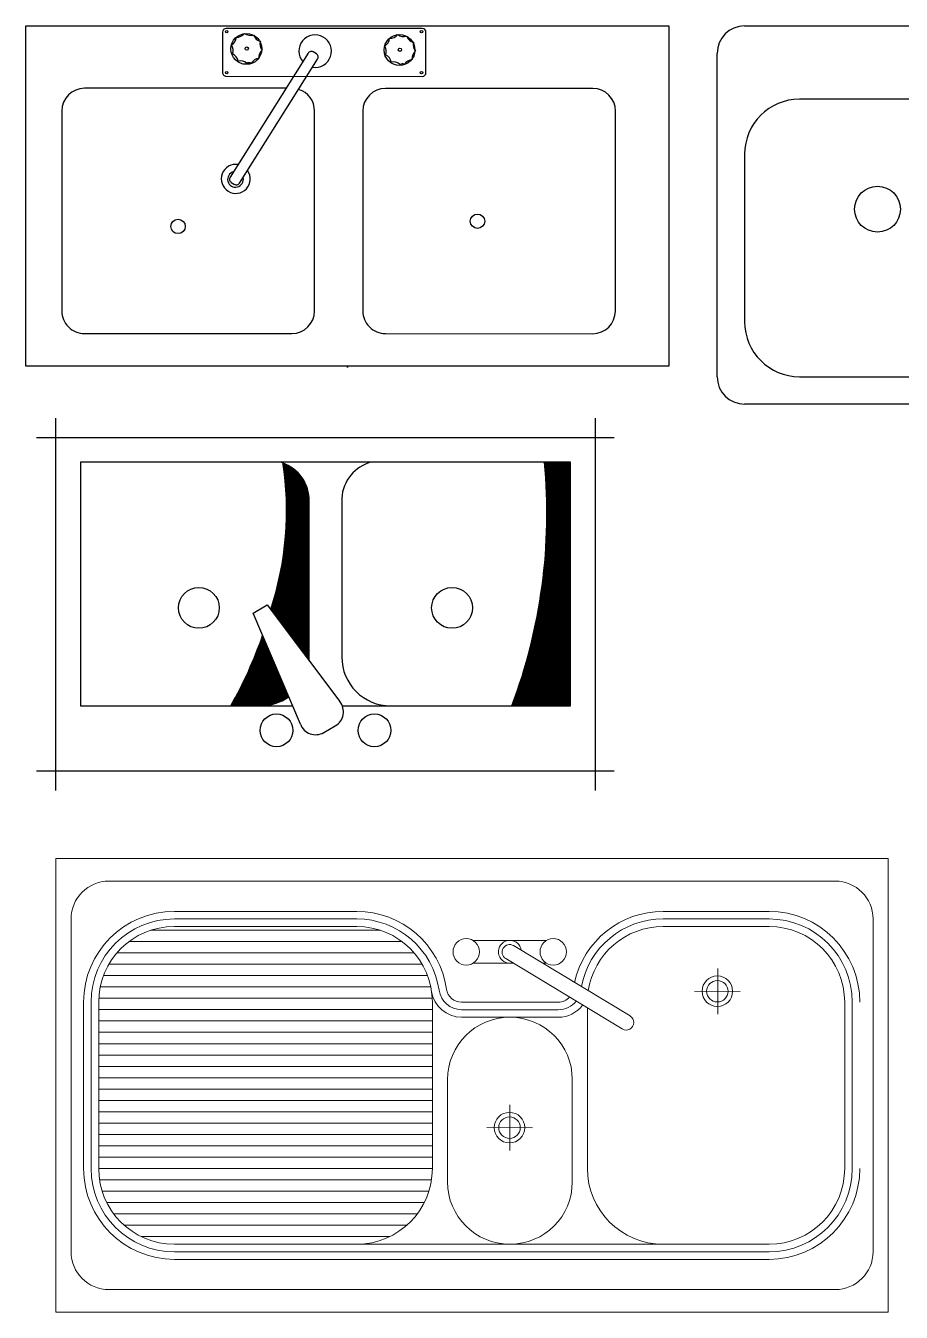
# Model space of a CAD drawing. Header units: metres. Extents: x 271.5 to 281.6, y 139.4 to 150.6.
# Drawn here: x 271.5 to 272.657, y 146.368 to 148.069 of the extents above; entities that cross this region are included whole.
import ezdxf

# ---------------------------------------------------------------- set-up
doc = ezdxf.new("R2010")
doc.units = ezdxf.units.M
doc.styles.add('DIM_FONT', font='simplex_.ttf', dxfattribs={"width": 0.8})

msp = doc.modelspace()

# ---------------------------------------------------------------- linework, layer by layer
at = {"linetype": 'ByBlock'}
for p, q in [((271.5001, 147.6189), (271.5002, 148.0689)), ((271.5002, 148.0689), (272.3502, 148.0687)), ((272.0241, 148.0654), (271.765, 148.0654)), ((272.3502, 148.0687), (272.3501, 147.6187)), ((272.4502, 148.0687), (273.1772, 148.0687)), ((271.76, 148.0604), (271.76, 148.0071)), ((272.0291, 148.007), (272.0291, 148.0603)), ((271.8733, 148.0327), (271.7702, 147.8687)), ((271.8843, 148.0316), (271.8802, 148.0342)), ((272.4138, 147.605), (272.4138, 148.0324)), ((271.7828, 147.8608), (271.8859, 148.0247)), ((271.765, 148.0021), (272.0241, 148.002)), ((271.844, 147.9862), (271.5778, 147.9862)), ((272.2496, 147.9861), (271.9756, 147.9861)), ((272.7167, 147.9718), (272.5229, 147.9718)), ((271.5478, 147.9562), (271.5478, 147.6919)), ((271.8817, 147.6919), (271.8818, 147.9562)), ((271.9456, 147.9562), (271.9456, 147.6919)), ((272.2795, 147.6918), (272.2796, 147.9561)), ((272.4502, 147.8991), (272.4502, 147.6777)), ((271.7717, 147.8618), (271.7759, 147.8592)), ((271.5777, 147.6619), (271.8517, 147.6619)), ((271.9755, 147.6619), (272.2495, 147.6618)), ((272.3501, 147.6187), (271.5001, 147.6189)), ((272.5229, 147.605), (272.7167, 147.605)), ((273.1772, 147.5686), (272.4502, 147.5686)), ((271.54, 147.058), (271.54, 147.55))]:
    msp.add_line(p, q, dxfattribs=at)
at = {"color": 0}
for p, q in [((272.2525, 147.55), (272.2525, 147.058)), ((271.5145, 147.5245), (272.278, 147.5245)), ((271.9826, 147.4921), (271.5724, 147.4921)), ((271.8402, 147.4904), (271.8408, 147.4904)), ((271.8403, 147.4895), (271.843, 147.4895)), ((271.8404, 147.4887), (271.8449, 147.4887)), ((271.8406, 147.4878), (271.8466, 147.4878)), ((271.8407, 147.487), (271.8481, 147.487)), ((271.8408, 147.4861), (271.8496, 147.4861)), ((271.8409, 147.4853), (271.851, 147.4853)), ((271.841, 147.4844), (271.8522, 147.4844)), ((271.8412, 147.4836), (271.8534, 147.4836)), ((272.2201, 147.4921), (271.9826, 147.4921)), ((272.1859, 147.4921), (272.2201, 147.4921)), ((272.186, 147.4912), (272.2201, 147.4912)), ((272.1861, 147.4904), (272.2201, 147.4904)), ((272.1861, 147.4895), (272.2201, 147.4895)), ((272.1862, 147.4887), (272.2201, 147.4887)), ((272.1863, 147.4878), (272.2201, 147.4878)), ((272.1864, 147.487), (272.2201, 147.487)), ((272.1864, 147.4861), (272.2201, 147.4861)), ((272.1865, 147.4853), (272.2201, 147.4853)), ((272.1866, 147.4844), (272.2201, 147.4844)), ((272.1866, 147.4836), (272.2201, 147.4836)), ((272.2201, 147.1699), (272.2201, 147.4921)), ((271.8413, 147.4827), (271.8546, 147.4827)), ((271.8414, 147.4819), (271.8556, 147.4819)), ((271.8415, 147.481), (271.8566, 147.481)), ((271.8416, 147.4802), (271.8576, 147.4802)), ((271.8417, 147.4793), (271.8585, 147.4793)), ((271.8418, 147.4785), (271.8594, 147.4785)), ((271.8419, 147.4776), (271.8602, 147.4776)), ((271.842, 147.4768), (271.861, 147.4768)), ((271.8421, 147.4759), (271.8618, 147.4759)), ((271.8422, 147.4751), (271.8625, 147.4751)), ((271.8423, 147.4742), (271.8632, 147.4742)), ((271.8424, 147.4734), (271.8639, 147.4734)), ((271.8425, 147.4725), (271.8645, 147.4725)), ((271.8426, 147.4717), (271.8651, 147.4717)), ((271.8427, 147.4708), (271.8657, 147.4708)), ((271.8428, 147.47), (271.8663, 147.47)), ((271.8428, 147.4691), (271.8668, 147.4691)), ((271.8429, 147.4683), (271.8674, 147.4683)), ((271.843, 147.4674), (271.8679, 147.4674)), ((271.8431, 147.4666), (271.8683, 147.4666)), ((272.1867, 147.4827), (272.2201, 147.4827)), ((272.1868, 147.4819), (272.2201, 147.4819)), ((272.1868, 147.481), (272.2201, 147.481)), ((272.1869, 147.4802), (272.2201, 147.4802)), ((272.187, 147.4793), (272.2201, 147.4793)), ((272.187, 147.4785), (272.2201, 147.4785)), ((272.1871, 147.4776), (272.2201, 147.4776)), ((272.1871, 147.4768), (272.2201, 147.4768)), ((272.1872, 147.4759), (272.2201, 147.4759)), ((272.1873, 147.4751), (272.2201, 147.4751)), ((272.1873, 147.4742), (272.2201, 147.4742)), ((272.1874, 147.4734), (272.2201, 147.4734)), ((272.1874, 147.4725), (272.2201, 147.4725)), ((272.1875, 147.4717), (272.2201, 147.4717)), ((272.1875, 147.4708), (272.2201, 147.4708)), ((272.1876, 147.47), (272.2201, 147.47)), ((272.1877, 147.4691), (272.2201, 147.4691)), ((272.1877, 147.4683), (272.2201, 147.4683)), ((272.1878, 147.4674), (272.2201, 147.4674)), ((272.1878, 147.4666), (272.2201, 147.4666)), ((271.8432, 147.4657), (271.8688, 147.4657)), ((271.8432, 147.4649), (271.8692, 147.4649)), ((271.8433, 147.464), (271.8696, 147.464)), ((271.8434, 147.4632), (271.87, 147.4632)), ((271.8435, 147.4623), (271.8704, 147.4623)), ((271.8435, 147.4615), (271.8708, 147.4615)), ((271.8436, 147.4606), (271.8711, 147.4606)), ((271.8437, 147.4598), (271.8714, 147.4598)), ((271.8437, 147.4589), (271.8718, 147.4589)), ((271.8438, 147.4581), (271.872, 147.4581)), ((272.1878, 147.4657), (272.2201, 147.4657)), ((271.8747, 147.2295), (271.8747, 147.4443)), ((271.8334, 147.3306), (271.8747, 147.3306)), ((271.8336, 147.3314), (271.8747, 147.3314)), ((271.8289, 147.3136), (271.8747, 147.3136)), ((271.8292, 147.3144), (271.8747, 147.3144)), ((271.8294, 147.3153), (271.8747, 147.3153)), ((271.8296, 147.3161), (271.8747, 147.3161)), ((271.8299, 147.317), (271.8747, 147.317)), ((271.8301, 147.3178), (271.8747, 147.3178)), ((271.8303, 147.3187), (271.8747, 147.3187)), ((271.8306, 147.3195), (271.8747, 147.3195)), ((271.8308, 147.3204), (271.8747, 147.3204)), ((271.831, 147.3212), (271.8747, 147.3212)), ((271.8312, 147.3221), (271.8747, 147.3221)), ((271.8315, 147.3229), (271.8747, 147.3229)), ((271.8317, 147.3238), (271.8747, 147.3238)), ((271.8319, 147.3246), (271.8747, 147.3246)), ((271.8321, 147.3255), (271.8747, 147.3255)), ((271.8323, 147.3263), (271.8747, 147.3263)), ((271.8325, 147.3272), (271.8747, 147.3272)), ((271.8327, 147.328), (271.8747, 147.328)), ((271.833, 147.3289), (271.8747, 147.3289)), ((271.8332, 147.3297), (271.8747, 147.3297)), ((271.8006, 147.2925), (271.8193, 147.3033)), ((271.8193, 147.3033), (271.9151, 147.1757)), ((271.824, 147.2974), (271.8747, 147.2974)), ((271.8242, 147.2983), (271.8747, 147.2983)), ((271.8243, 147.2966), (271.8747, 147.2966)), ((271.8245, 147.2991), (271.8747, 147.2991)), ((271.8248, 147.3), (271.8747, 147.3)), ((271.8251, 147.3008), (271.8747, 147.3008)), ((271.8253, 147.3017), (271.8747, 147.3017)), ((271.8256, 147.3025), (271.8747, 147.3025)), ((271.8259, 147.3034), (271.8747, 147.3034)), ((271.8261, 147.3042), (271.8747, 147.3042)), ((271.8264, 147.3051), (271.8747, 147.3051)), ((271.8267, 147.3059), (271.8747, 147.3059)), ((271.8269, 147.3068), (271.8747, 147.3068)), ((271.8272, 147.3076), (271.8747, 147.3076)), ((271.8274, 147.3085), (271.8747, 147.3085)), ((271.8277, 147.3093), (271.8747, 147.3093)), ((271.8279, 147.3102), (271.8747, 147.3102)), ((271.8282, 147.311), (271.8747, 147.311)), ((271.8284, 147.3119), (271.8747, 147.3119)), ((271.8287, 147.3127), (271.8747, 147.3127)), ((271.8631, 147.1457), (271.8006, 147.2925)), ((271.8249, 147.2957), (271.8747, 147.2957)), ((271.8255, 147.2949), (271.8747, 147.2949)), ((271.8262, 147.294), (271.8747, 147.294)), ((271.8268, 147.2932), (271.8747, 147.2932)), ((271.8275, 147.2923), (271.8747, 147.2923)), ((271.8281, 147.2915), (271.8747, 147.2915)), ((271.8287, 147.2906), (271.8747, 147.2906)), ((271.8294, 147.2898), (271.8747, 147.2898)), ((271.83, 147.2889), (271.8747, 147.2889)), ((271.8307, 147.2881), (271.8747, 147.2881)), ((271.8313, 147.2872), (271.8747, 147.2872)), ((271.8319, 147.2864), (271.8747, 147.2864)), ((271.8326, 147.2855), (271.8747, 147.2855)), ((271.8332, 147.2847), (271.8747, 147.2847)), ((271.8338, 147.2838), (271.8747, 147.2838)), ((271.8345, 147.283), (271.8747, 147.283)), ((271.8351, 147.2821), (271.8747, 147.2821)), ((271.8358, 147.2813), (271.8747, 147.2813)), ((271.8364, 147.2804), (271.8747, 147.2804)), ((271.837, 147.2796), (271.8747, 147.2796)), ((271.8131, 147.2626), (271.8133, 147.2626)), ((271.8377, 147.2787), (271.8747, 147.2787)), ((271.8383, 147.2779), (271.8747, 147.2779)), ((271.839, 147.277), (271.8747, 147.277)), ((271.8396, 147.2762), (271.8747, 147.2762)), ((271.8402, 147.2753), (271.8747, 147.2753)), ((271.8409, 147.2745), (271.8747, 147.2745)), ((271.8415, 147.2736), (271.8747, 147.2736)), ((271.8421, 147.2728), (271.8747, 147.2728)), ((271.8428, 147.2719), (271.8747, 147.2719)), ((271.8434, 147.2711), (271.8747, 147.2711)), ((271.8441, 147.2702), (271.8747, 147.2702)), ((271.8447, 147.2694), (271.8747, 147.2694)), ((271.8453, 147.2685), (271.8747, 147.2685)), ((271.846, 147.2677), (271.8747, 147.2677)), ((271.8466, 147.2668), (271.8747, 147.2668)), ((271.8473, 147.266), (271.8747, 147.266)), ((271.8479, 147.2651), (271.8747, 147.2651)), ((271.8485, 147.2643), (271.8747, 147.2643)), ((271.8492, 147.2634), (271.8747, 147.2634)), ((271.8498, 147.2626), (271.8747, 147.2626)), ((271.8069, 147.2456), (271.8205, 147.2456)), ((271.8072, 147.2464), (271.8202, 147.2464)), ((271.8075, 147.2473), (271.8198, 147.2473)), ((271.8078, 147.2481), (271.8195, 147.2481)), ((271.8081, 147.249), (271.8191, 147.249)), ((271.8085, 147.2498), (271.8187, 147.2498)), ((271.8088, 147.2507), (271.8184, 147.2507)), ((271.8091, 147.2515), (271.818, 147.2515)), ((271.8094, 147.2524), (271.8176, 147.2524)), ((271.8097, 147.2532), (271.8173, 147.2532)), ((271.81, 147.2541), (271.8169, 147.2541)), ((271.8103, 147.2549), (271.8166, 147.2549)), ((271.8107, 147.2558), (271.8162, 147.2558)), ((271.811, 147.2566), (271.8158, 147.2566)), ((271.8113, 147.2575), (271.8155, 147.2575)), ((271.8116, 147.2583), (271.8151, 147.2583)), ((271.8119, 147.2592), (271.8147, 147.2592)), ((271.8122, 147.26), (271.8144, 147.26)), ((271.8125, 147.2609), (271.814, 147.2609)), ((271.8128, 147.2617), (271.8137, 147.2617)), ((271.8504, 147.2617), (271.8747, 147.2617)), ((271.8511, 147.2609), (271.8747, 147.2609)), ((271.8517, 147.26), (271.8747, 147.26)), ((271.8524, 147.2592), (271.8747, 147.2592)), ((271.853, 147.2583), (271.8747, 147.2583)), ((271.8536, 147.2575), (271.8747, 147.2575)), ((271.8543, 147.2566), (271.8747, 147.2566)), ((271.8549, 147.2558), (271.8747, 147.2558)), ((271.8556, 147.2549), (271.8747, 147.2549)), ((271.8562, 147.2541), (271.8747, 147.2541)), ((271.8568, 147.2532), (271.8747, 147.2532)), ((271.8575, 147.2524), (271.8747, 147.2524)), ((271.8581, 147.2515), (271.8747, 147.2515)), ((271.8587, 147.2507), (271.8747, 147.2507)), ((271.8594, 147.2498), (271.8747, 147.2498)), ((271.86, 147.249), (271.8747, 147.249)), ((271.8607, 147.2481), (271.8747, 147.2481)), ((271.8613, 147.2473), (271.8747, 147.2473)), ((271.8619, 147.2464), (271.8747, 147.2464)), ((271.8626, 147.2456), (271.8747, 147.2456)), ((271.8, 147.2286), (271.8278, 147.2286)), ((271.8004, 147.2294), (271.8274, 147.2294)), ((271.8007, 147.2303), (271.8271, 147.2303)), ((271.8011, 147.2311), (271.8267, 147.2311)), ((271.8014, 147.232), (271.8263, 147.232)), ((271.8018, 147.2328), (271.826, 147.2328)), ((271.8021, 147.2337), (271.8256, 147.2337)), ((271.8025, 147.2345), (271.8253, 147.2345)), ((271.8028, 147.2354), (271.8249, 147.2354)), ((271.8032, 147.2362), (271.8245, 147.2362)), ((271.8035, 147.2371), (271.8242, 147.2371)), ((271.8039, 147.2379), (271.8238, 147.2379)), ((271.8042, 147.2388), (271.8234, 147.2388)), ((271.8045, 147.2396), (271.8231, 147.2396)), ((271.8049, 147.2405), (271.8227, 147.2405)), ((271.8052, 147.2413), (271.8224, 147.2413)), ((271.8055, 147.2422), (271.822, 147.2422)), ((271.8059, 147.243), (271.8216, 147.243)), ((271.8062, 147.2439), (271.8213, 147.2439)), ((271.8065, 147.2447), (271.8209, 147.2447)), ((271.8632, 147.2447), (271.8747, 147.2447)), ((271.8639, 147.2439), (271.8747, 147.2439)), ((271.8645, 147.243), (271.8747, 147.243)), ((271.8651, 147.2422), (271.8747, 147.2422)), ((271.8658, 147.2413), (271.8747, 147.2413)), ((271.8664, 147.2405), (271.8747, 147.2405)), ((271.867, 147.2396), (271.8747, 147.2396)), ((271.8677, 147.2388), (271.8747, 147.2388)), ((271.8683, 147.2379), (271.8747, 147.2379)), ((271.869, 147.2371), (271.8747, 147.2371)), ((271.8696, 147.2362), (271.8747, 147.2362)), ((271.8702, 147.2354), (271.8747, 147.2354)), ((271.8709, 147.2345), (271.8747, 147.2345)), ((271.8715, 147.2337), (271.8747, 147.2337)), ((271.8722, 147.2328), (271.8747, 147.2328)), ((271.8728, 147.232), (271.8747, 147.232)), ((271.8734, 147.2311), (271.8747, 147.2311)), ((271.8741, 147.2303), (271.8747, 147.2303)), ((271.7925, 147.2116), (271.835, 147.2116)), ((271.7929, 147.2124), (271.8347, 147.2124)), ((271.7933, 147.2133), (271.8343, 147.2133)), ((271.7937, 147.2141), (271.8339, 147.2141)), ((271.7941, 147.215), (271.8336, 147.215)), ((271.7945, 147.2158), (271.8332, 147.2158)), ((271.7949, 147.2167), (271.8329, 147.2167)), ((271.7952, 147.2175), (271.8325, 147.2175)), ((271.7956, 147.2184), (271.8321, 147.2184)), ((271.796, 147.2192), (271.8318, 147.2192)), ((271.7964, 147.2201), (271.8314, 147.2201)), ((271.7967, 147.2209), (271.831, 147.2209)), ((271.7971, 147.2218), (271.8307, 147.2218)), ((271.7975, 147.2226), (271.8303, 147.2226)), ((271.7978, 147.2235), (271.83, 147.2235)), ((271.7982, 147.2243), (271.8296, 147.2243)), ((271.7986, 147.2252), (271.8292, 147.2252)), ((271.7989, 147.226), (271.8289, 147.226)), ((271.7993, 147.2269), (271.8285, 147.2269)), ((271.7997, 147.2277), (271.8281, 147.2277)), ((271.7844, 147.1946), (271.8423, 147.1946)), ((271.7848, 147.1954), (271.8419, 147.1954)), ((271.7852, 147.1963), (271.8416, 147.1963)), ((271.7857, 147.1971), (271.8412, 147.1971)), ((271.7861, 147.198), (271.8408, 147.198)), ((271.7865, 147.1988), (271.8405, 147.1988)), ((271.7869, 147.1997), (271.8401, 147.1997)), ((271.7873, 147.2005), (271.8397, 147.2005)), ((271.7877, 147.2014), (271.8394, 147.2014)), ((271.7881, 147.2022), (271.839, 147.2022)), ((271.7886, 147.2031), (271.8387, 147.2031)), ((271.789, 147.2039), (271.8383, 147.2039)), ((271.7894, 147.2048), (271.8379, 147.2048)), ((271.7898, 147.2056), (271.8376, 147.2056)), ((271.7902, 147.2065), (271.8372, 147.2065)), ((271.7906, 147.2073), (271.8368, 147.2073)), ((271.791, 147.2082), (271.8365, 147.2082)), ((271.7914, 147.209), (271.8361, 147.209)), ((271.7918, 147.2099), (271.8358, 147.2099)), ((271.7922, 147.2107), (271.8354, 147.2107)), ((271.7755, 147.1776), (271.8405, 147.1776)), ((271.776, 147.1784), (271.8421, 147.1784)), ((271.7765, 147.1793), (271.8435, 147.1793)), ((271.7769, 147.1801), (271.8449, 147.1801)), ((271.7774, 147.181), (271.8462, 147.181)), ((271.7778, 147.1818), (271.8474, 147.1818)), ((271.7783, 147.1827), (271.8474, 147.1827)), ((271.7787, 147.1835), (271.847, 147.1835)), ((271.7792, 147.1844), (271.8466, 147.1844)), ((271.7796, 147.1852), (271.8463, 147.1852)), ((271.7801, 147.1861), (271.8459, 147.1861)), ((271.7805, 147.1869), (271.8455, 147.1869)), ((271.7809, 147.1878), (271.8452, 147.1878)), ((271.7814, 147.1886), (271.8448, 147.1886)), ((271.7818, 147.1895), (271.8445, 147.1895)), ((271.7823, 147.1903), (271.8441, 147.1903)), ((271.7827, 147.1912), (271.8437, 147.1912)), ((271.7831, 147.192), (271.8434, 147.192)), ((271.7835, 147.1929), (271.843, 147.1929)), ((271.784, 147.1937), (271.8426, 147.1937)), ((271.5724, 147.1699), (271.8099, 147.1699)), ((271.7713, 147.1699), (271.8528, 147.1699)), ((271.7718, 147.1708), (271.8207, 147.1708)), ((271.7723, 147.1716), (271.8249, 147.1716)), ((271.7727, 147.1725), (271.8281, 147.1725)), ((271.7732, 147.1733), (271.8308, 147.1733)), ((271.7737, 147.1742), (271.8331, 147.1742)), ((271.7742, 147.175), (271.8352, 147.175)), ((271.7746, 147.1759), (271.8371, 147.1759)), ((271.7751, 147.1767), (271.8389, 147.1767)), ((271.8941, 147.1346), (271.9092, 147.1433))]:
    msp.add_line(p, q, dxfattribs=at)
for p, q in [((271.5724, 147.4921), (271.5724, 147.1699)), ((271.8438, 147.4572), (271.8723, 147.4572)), ((271.8439, 147.4564), (271.8726, 147.4564)), ((271.844, 147.4555), (271.8728, 147.4555)), ((271.844, 147.4547), (271.8731, 147.4547)), ((271.8441, 147.4538), (271.8733, 147.4538)), ((271.8441, 147.453), (271.8735, 147.453)), ((271.8442, 147.4521), (271.8737, 147.4521)), ((271.8442, 147.4513), (271.8738, 147.4513)), ((271.8443, 147.4504), (271.874, 147.4504)), ((271.8443, 147.4496), (271.8741, 147.4496)), ((272.1879, 147.4649), (272.2201, 147.4649)), ((272.1879, 147.464), (272.2201, 147.464)), ((272.188, 147.4632), (272.2201, 147.4632)), ((272.188, 147.4623), (272.2201, 147.4623)), ((272.1881, 147.4615), (272.2201, 147.4615)), ((272.1881, 147.4606), (272.2201, 147.4606)), ((272.1882, 147.4598), (272.2201, 147.4598)), ((272.1882, 147.4589), (272.2201, 147.4589)), ((272.1882, 147.4581), (272.2201, 147.4581)), ((272.1883, 147.4572), (272.2201, 147.4572)), ((272.1883, 147.4564), (272.2201, 147.4564)), ((272.1883, 147.4555), (272.2201, 147.4555)), ((272.1884, 147.4547), (272.2201, 147.4547)), ((272.1884, 147.4538), (272.2201, 147.4538)), ((272.1884, 147.453), (272.2201, 147.453)), ((272.1885, 147.4521), (272.2201, 147.4521)), ((272.1885, 147.4513), (272.2201, 147.4513)), ((272.1885, 147.4504), (272.2201, 147.4504)), ((272.1886, 147.4496), (272.2201, 147.4496)), ((271.8444, 147.4487), (271.8742, 147.4487)), ((271.8444, 147.4479), (271.8744, 147.4479)), ((271.8444, 147.447), (271.8745, 147.447)), ((271.8445, 147.4462), (271.8745, 147.4462)), ((271.8445, 147.4453), (271.8746, 147.4453)), ((271.8445, 147.4445), (271.8747, 147.4445)), ((271.8446, 147.4436), (271.8747, 147.4436)), ((271.8446, 147.4428), (271.8747, 147.4428)), ((271.8446, 147.4419), (271.8747, 147.4419)), ((271.8447, 147.4411), (271.8747, 147.4411)), ((271.8447, 147.4402), (271.8747, 147.4402)), ((271.8447, 147.4394), (271.8747, 147.4394)), ((271.8447, 147.4385), (271.8747, 147.4385)), ((271.8448, 147.4377), (271.8747, 147.4377)), ((271.8448, 147.4368), (271.8747, 147.4368)), ((271.8448, 147.436), (271.8747, 147.436)), ((271.8448, 147.4351), (271.8747, 147.4351)), ((271.8448, 147.4343), (271.8747, 147.4343)), ((271.8448, 147.4334), (271.8747, 147.4334)), ((271.8448, 147.4326), (271.8747, 147.4326)), ((271.9179, 147.4443), (271.9179, 147.2346)), ((272.1886, 147.4487), (272.2201, 147.4487)), ((272.1886, 147.4479), (272.2201, 147.4479)), ((272.1886, 147.447), (272.2201, 147.447)), ((272.1887, 147.4462), (272.2201, 147.4462)), ((272.1887, 147.4453), (272.2201, 147.4453)), ((272.1887, 147.4445), (272.2201, 147.4445)), ((272.1887, 147.4436), (272.2201, 147.4436)), ((272.1888, 147.4428), (272.2201, 147.4428)), ((272.1888, 147.4419), (272.2201, 147.4419)), ((272.1888, 147.4411), (272.2201, 147.4411)), ((272.1888, 147.4402), (272.2201, 147.4402)), ((272.1888, 147.4394), (272.2201, 147.4394)), ((272.1889, 147.4385), (272.2201, 147.4385)), ((272.1889, 147.4377), (272.2201, 147.4377)), ((272.1889, 147.4368), (272.2201, 147.4368)), ((272.1889, 147.436), (272.2201, 147.436)), ((272.1889, 147.4351), (272.2201, 147.4351)), ((272.1889, 147.4343), (272.2201, 147.4343)), ((272.1889, 147.4334), (272.2201, 147.4334)), ((272.1889, 147.4326), (272.2201, 147.4326)), ((271.8447, 147.4173), (271.8747, 147.4173)), ((271.8447, 147.4164), (271.8747, 147.4164)), ((271.8447, 147.4156), (271.8747, 147.4156)), ((271.8448, 147.4232), (271.8747, 147.4232)), ((271.8448, 147.4224), (271.8747, 147.4224)), ((271.8448, 147.4215), (271.8747, 147.4215)), ((271.8448, 147.4207), (271.8747, 147.4207)), ((271.8448, 147.4198), (271.8747, 147.4198)), ((271.8448, 147.419), (271.8747, 147.419)), ((271.8448, 147.4181), (271.8747, 147.4181)), ((271.8449, 147.4317), (271.8747, 147.4317)), ((271.8449, 147.4309), (271.8747, 147.4309)), ((271.8449, 147.43), (271.8747, 147.43)), ((271.8449, 147.4292), (271.8747, 147.4292)), ((271.8449, 147.4283), (271.8747, 147.4283)), ((271.8449, 147.4275), (271.8747, 147.4275)), ((271.8449, 147.4266), (271.8747, 147.4266)), ((271.8449, 147.4258), (271.8747, 147.4258)), ((271.8449, 147.4249), (271.8747, 147.4249)), ((271.8449, 147.4241), (271.8747, 147.4241)), ((272.1889, 147.4317), (272.2201, 147.4317)), ((272.1889, 147.419), (272.2201, 147.419)), ((272.1889, 147.4181), (272.2201, 147.4181)), ((272.1889, 147.4173), (272.2201, 147.4173)), ((272.1889, 147.4164), (272.2201, 147.4164)), ((272.1889, 147.4156), (272.2201, 147.4156)), ((272.189, 147.4309), (272.2201, 147.4309)), ((272.189, 147.43), (272.2201, 147.43)), ((272.189, 147.4292), (272.2201, 147.4292)), ((272.189, 147.4283), (272.2201, 147.4283)), ((272.189, 147.4275), (272.2201, 147.4275)), ((272.189, 147.4266), (272.2201, 147.4266)), ((272.189, 147.4258), (272.2201, 147.4258)), ((272.189, 147.4249), (272.2201, 147.4249)), ((272.189, 147.4241), (272.2201, 147.4241)), ((272.189, 147.4232), (272.2201, 147.4232)), ((272.189, 147.4224), (272.2201, 147.4224)), ((272.189, 147.4215), (272.2201, 147.4215)), ((272.189, 147.4207), (272.2201, 147.4207)), ((272.189, 147.4198), (272.2201, 147.4198)), ((271.8438, 147.3986), (271.8747, 147.3986)), ((271.8439, 147.3994), (271.8747, 147.3994)), ((271.844, 147.4011), (271.8747, 147.4011)), ((271.844, 147.4003), (271.8747, 147.4003)), ((271.8441, 147.4028), (271.8747, 147.4028)), ((271.8441, 147.402), (271.8747, 147.402)), ((271.8442, 147.4045), (271.8747, 147.4045)), ((271.8442, 147.4037), (271.8747, 147.4037)), ((271.8443, 147.4071), (271.8747, 147.4071)), ((271.8443, 147.4062), (271.8747, 147.4062)), ((271.8443, 147.4054), (271.8747, 147.4054)), ((271.8444, 147.4088), (271.8747, 147.4088)), ((271.8444, 147.4079), (271.8747, 147.4079)), ((271.8445, 147.4113), (271.8747, 147.4113)), ((271.8445, 147.4105), (271.8747, 147.4105)), ((271.8445, 147.4096), (271.8747, 147.4096)), ((271.8446, 147.4139), (271.8747, 147.4139)), ((271.8446, 147.413), (271.8747, 147.413)), ((271.8446, 147.4122), (271.8747, 147.4122)), ((271.8447, 147.4147), (271.8747, 147.4147)), ((272.1885, 147.4003), (272.2201, 147.4003)), ((272.1885, 147.3994), (272.2201, 147.3994)), ((272.1885, 147.3986), (272.2201, 147.3986)), ((272.1886, 147.4028), (272.2201, 147.4028)), ((272.1886, 147.402), (272.2201, 147.402)), ((272.1886, 147.4011), (272.2201, 147.4011)), ((272.1887, 147.4071), (272.2201, 147.4071)), ((272.1887, 147.4062), (272.2201, 147.4062)), ((272.1887, 147.4054), (272.2201, 147.4054)), ((272.1887, 147.4045), (272.2201, 147.4045)), ((272.1887, 147.4037), (272.2201, 147.4037)), ((272.1888, 147.4113), (272.2201, 147.4113)), ((272.1888, 147.4105), (272.2201, 147.4105)), ((272.1888, 147.4096), (272.2201, 147.4096)), ((272.1888, 147.4088), (272.2201, 147.4088)), ((272.1888, 147.4079), (272.2201, 147.4079)), ((272.1889, 147.4147), (272.2201, 147.4147)), ((272.1889, 147.4139), (272.2201, 147.4139)), ((272.1889, 147.413), (272.2201, 147.413)), ((272.1889, 147.4122), (272.2201, 147.4122)), ((271.8423, 147.3816), (271.8747, 147.3816)), ((271.8424, 147.3824), (271.8747, 147.3824)), ((271.8425, 147.3833), (271.8747, 147.3833)), ((271.8426, 147.3841), (271.8747, 147.3841)), ((271.8427, 147.3858), (271.8747, 147.3858)), ((271.8427, 147.385), (271.8747, 147.385)), ((271.8428, 147.3867), (271.8747, 147.3867)), ((271.8429, 147.3875), (271.8747, 147.3875)), ((271.843, 147.3884), (271.8747, 147.3884)), ((271.8431, 147.3901), (271.8747, 147.3901)), ((271.8431, 147.3892), (271.8747, 147.3892)), ((271.8432, 147.3909), (271.8747, 147.3909)), ((271.8433, 147.3918), (271.8747, 147.3918)), ((271.8434, 147.3935), (271.8747, 147.3935)), ((271.8434, 147.3926), (271.8747, 147.3926)), ((271.8435, 147.3943), (271.8747, 147.3943)), ((271.8436, 147.396), (271.8747, 147.396)), ((271.8436, 147.3952), (271.8747, 147.3952)), ((271.8437, 147.3969), (271.8747, 147.3969)), ((271.8438, 147.3977), (271.8747, 147.3977)), ((272.1877, 147.3824), (272.2201, 147.3824)), ((272.1877, 147.3816), (272.2201, 147.3816)), ((272.1878, 147.3841), (272.2201, 147.3841)), ((272.1878, 147.3833), (272.2201, 147.3833)), ((272.1879, 147.3867), (272.2201, 147.3867)), ((272.1879, 147.3858), (272.2201, 147.3858)), ((272.1879, 147.385), (272.2201, 147.385)), ((272.188, 147.3884), (272.2201, 147.3884)), ((272.188, 147.3875), (272.2201, 147.3875)), ((272.1881, 147.3901), (272.2201, 147.3901)), ((272.1881, 147.3892), (272.2201, 147.3892)), ((272.1882, 147.3926), (272.2201, 147.3926)), ((272.1882, 147.3918), (272.2201, 147.3918)), ((272.1882, 147.3909), (272.2201, 147.3909)), ((272.1883, 147.3952), (272.2201, 147.3952)), ((272.1883, 147.3943), (272.2201, 147.3943)), ((272.1883, 147.3935), (272.2201, 147.3935)), ((272.1884, 147.3969), (272.2201, 147.3969)), ((272.1884, 147.396), (272.2201, 147.396)), ((272.1885, 147.3977), (272.2201, 147.3977)), ((271.84, 147.3646), (271.8747, 147.3646)), ((271.8402, 147.3654), (271.8747, 147.3654)), ((271.8403, 147.3663), (271.8747, 147.3663)), ((271.8404, 147.3671), (271.8747, 147.3671)), ((271.8405, 147.368), (271.8747, 147.368)), ((271.8407, 147.3688), (271.8747, 147.3688)), ((271.8408, 147.3697), (271.8747, 147.3697)), ((271.8409, 147.3705), (271.8747, 147.3705)), ((271.841, 147.3714), (271.8747, 147.3714)), ((271.8411, 147.3722), (271.8747, 147.3722)), ((271.8412, 147.3731), (271.8747, 147.3731)), ((271.8414, 147.3739), (271.8747, 147.3739)), ((271.8415, 147.3748), (271.8747, 147.3748)), ((271.8416, 147.3756), (271.8747, 147.3756)), ((271.8417, 147.3765), (271.8747, 147.3765)), ((271.8418, 147.3773), (271.8747, 147.3773)), ((271.8419, 147.3782), (271.8747, 147.3782)), ((271.842, 147.379), (271.8747, 147.379)), ((271.8421, 147.3799), (271.8747, 147.3799)), ((271.8422, 147.3807), (271.8747, 147.3807)), ((272.1864, 147.3646), (272.2201, 147.3646)), ((272.1865, 147.3654), (272.2201, 147.3654)), ((272.1866, 147.3671), (272.2201, 147.3671)), ((272.1866, 147.3663), (272.2201, 147.3663)), ((272.1867, 147.368), (272.2201, 147.368)), ((272.1868, 147.3697), (272.2201, 147.3697)), ((272.1868, 147.3688), (272.2201, 147.3688)), ((272.1869, 147.3705), (272.2201, 147.3705)), ((272.187, 147.3722), (272.2201, 147.3722)), ((272.187, 147.3714), (272.2201, 147.3714)), ((272.1871, 147.3731), (272.2201, 147.3731)), ((272.1872, 147.3748), (272.2201, 147.3748)), ((272.1872, 147.3739), (272.2201, 147.3739)), ((272.1873, 147.3765), (272.2201, 147.3765)), ((272.1873, 147.3756), (272.2201, 147.3756)), ((272.1874, 147.3782), (272.2201, 147.3782)), ((272.1874, 147.3773), (272.2201, 147.3773)), ((272.1875, 147.379), (272.2201, 147.379)), ((272.1876, 147.3807), (272.2201, 147.3807)), ((272.1876, 147.3799), (272.2201, 147.3799)), ((271.8371, 147.3476), (271.8747, 147.3476)), ((271.8372, 147.3484), (271.8747, 147.3484)), ((271.8374, 147.3493), (271.8747, 147.3493)), ((271.8376, 147.3501), (271.8747, 147.3501)), ((271.8377, 147.351), (271.8747, 147.351)), ((271.8379, 147.3518), (271.8747, 147.3518)), ((271.838, 147.3527), (271.8747, 147.3527)), ((271.8382, 147.3535), (271.8747, 147.3535)), ((271.8383, 147.3544), (271.8747, 147.3544)), ((271.8385, 147.3552), (271.8747, 147.3552)), ((271.8386, 147.3561), (271.8747, 147.3561)), ((271.8388, 147.3569), (271.8747, 147.3569)), ((271.8389, 147.3578), (271.8747, 147.3578)), ((271.8391, 147.3586), (271.8747, 147.3586)), ((271.8392, 147.3595), (271.8747, 147.3595)), ((271.8394, 147.3603), (271.8747, 147.3603)), ((271.8395, 147.3612), (271.8747, 147.3612)), ((271.8396, 147.362), (271.8747, 147.362)), ((271.8398, 147.3629), (271.8747, 147.3629)), ((271.8399, 147.3637), (271.8747, 147.3637)), ((272.1848, 147.3476), (272.2201, 147.3476)), ((272.1849, 147.3484), (272.2201, 147.3484)), ((272.185, 147.3493), (272.2201, 147.3493)), ((272.1851, 147.3501), (272.2201, 147.3501)), ((272.1852, 147.351), (272.2201, 147.351)), ((272.1853, 147.3527), (272.2201, 147.3527)), ((272.1853, 147.3518), (272.2201, 147.3518)), ((272.1854, 147.3535), (272.2201, 147.3535)), ((272.1855, 147.3544), (272.2201, 147.3544)), ((272.1856, 147.3552), (272.2201, 147.3552)), ((272.1857, 147.3561), (272.2201, 147.3561)), ((272.1858, 147.3578), (272.2201, 147.3578)), ((272.1858, 147.3569), (272.2201, 147.3569)), ((272.1859, 147.3586), (272.2201, 147.3586)), ((272.186, 147.3595), (272.2201, 147.3595)), ((272.1861, 147.3612), (272.2201, 147.3612)), ((272.1861, 147.3603), (272.2201, 147.3603)), ((272.1862, 147.362), (272.2201, 147.362)), ((272.1863, 147.3629), (272.2201, 147.3629)), ((272.1864, 147.3637), (272.2201, 147.3637)), ((271.8338, 147.3323), (271.8747, 147.3323)), ((271.834, 147.3331), (271.8747, 147.3331)), ((271.8342, 147.334), (271.8747, 147.334)), ((271.8344, 147.3348), (271.8747, 147.3348)), ((271.8346, 147.3357), (271.8747, 147.3357)), ((271.8347, 147.3365), (271.8747, 147.3365)), ((271.8349, 147.3374), (271.8747, 147.3374)), ((271.8351, 147.3382), (271.8747, 147.3382)), ((271.8353, 147.3391), (271.8747, 147.3391)), ((271.8355, 147.3399), (271.8747, 147.3399)), ((271.8357, 147.3408), (271.8747, 147.3408)), ((271.8359, 147.3416), (271.8747, 147.3416)), ((271.836, 147.3425), (271.8747, 147.3425)), ((271.8362, 147.3433), (271.8747, 147.3433)), ((271.8364, 147.3442), (271.8747, 147.3442)), ((271.8366, 147.345), (271.8747, 147.345)), ((271.8367, 147.3459), (271.8747, 147.3459)), ((271.8369, 147.3467), (271.8747, 147.3467)), ((272.1828, 147.3306), (272.2201, 147.3306)), ((272.1829, 147.3314), (272.2201, 147.3314)), ((272.183, 147.3323), (272.2201, 147.3323)), ((272.1831, 147.3331), (272.2201, 147.3331)), ((272.1832, 147.334), (272.2201, 147.334)), ((272.1833, 147.3348), (272.2201, 147.3348)), ((272.1834, 147.3357), (272.2201, 147.3357)), ((272.1835, 147.3365), (272.2201, 147.3365)), ((272.1836, 147.3374), (272.2201, 147.3374)), ((272.1837, 147.3382), (272.2201, 147.3382)), ((272.1838, 147.3391), (272.2201, 147.3391)), ((272.1839, 147.3399), (272.2201, 147.3399)), ((272.184, 147.3408), (272.2201, 147.3408)), ((272.1841, 147.3416), (272.2201, 147.3416)), ((272.1842, 147.3425), (272.2201, 147.3425)), ((272.1843, 147.3433), (272.2201, 147.3433)), ((272.1844, 147.3442), (272.2201, 147.3442)), ((272.1845, 147.345), (272.2201, 147.345)), ((272.1846, 147.3459), (272.2201, 147.3459)), ((272.1847, 147.3467), (272.2201, 147.3467)), ((272.1803, 147.3136), (272.2201, 147.3136)), ((272.1805, 147.3144), (272.2201, 147.3144)), ((272.1806, 147.3153), (272.2201, 147.3153)), ((272.1807, 147.3161), (272.2201, 147.3161)), ((272.1809, 147.317), (272.2201, 147.317)), ((272.181, 147.3178), (272.2201, 147.3178)), ((272.1811, 147.3187), (272.2201, 147.3187)), ((272.1812, 147.3195), (272.2201, 147.3195)), ((272.1814, 147.3204), (272.2201, 147.3204)), ((272.1815, 147.3212), (272.2201, 147.3212)), ((272.1816, 147.3221), (272.2201, 147.3221)), ((272.1817, 147.3229), (272.2201, 147.3229)), ((272.1819, 147.3238), (272.2201, 147.3238)), ((272.182, 147.3246), (272.2201, 147.3246)), ((272.1821, 147.3255), (272.2201, 147.3255)), ((272.1822, 147.3263), (272.2201, 147.3263)), ((272.1823, 147.3272), (272.2201, 147.3272)), ((272.1824, 147.328), (272.2201, 147.328)), ((272.1826, 147.3289), (272.2201, 147.3289)), ((272.1827, 147.3297), (272.2201, 147.3297)), ((272.1775, 147.2966), (272.2201, 147.2966)), ((272.1776, 147.2974), (272.2201, 147.2974)), ((272.1778, 147.2983), (272.2201, 147.2983)), ((272.1779, 147.2991), (272.2201, 147.2991)), ((272.1781, 147.3), (272.2201, 147.3)), ((272.1782, 147.3008), (272.2201, 147.3008)), ((272.1784, 147.3017), (272.2201, 147.3017)), ((272.1785, 147.3025), (272.2201, 147.3025)), ((272.1787, 147.3034), (272.2201, 147.3034)), ((272.1788, 147.3042), (272.2201, 147.3042)), ((272.179, 147.3051), (272.2201, 147.3051)), ((272.1791, 147.3059), (272.2201, 147.3059)), ((272.1793, 147.3068), (272.2201, 147.3068)), ((272.1794, 147.3076), (272.2201, 147.3076)), ((272.1795, 147.3085), (272.2201, 147.3085)), ((272.1797, 147.3093), (272.2201, 147.3093)), ((272.1798, 147.3102), (272.2201, 147.3102)), ((272.1799, 147.311), (272.2201, 147.311)), ((272.1801, 147.3119), (272.2201, 147.3119)), ((272.1802, 147.3127), (272.2201, 147.3127)), ((272.1742, 147.2796), (272.2201, 147.2796)), ((272.1744, 147.2804), (272.2201, 147.2804)), ((272.1746, 147.2813), (272.2201, 147.2813)), ((272.1747, 147.2821), (272.2201, 147.2821)), ((272.1749, 147.283), (272.2201, 147.283)), ((272.1751, 147.2838), (272.2201, 147.2838)), ((272.1753, 147.2847), (272.2201, 147.2847)), ((272.1754, 147.2855), (272.2201, 147.2855)), ((272.1756, 147.2864), (272.2201, 147.2864)), ((272.1757, 147.2872), (272.2201, 147.2872)), ((272.1759, 147.2881), (272.2201, 147.2881)), ((272.1761, 147.2889), (272.2201, 147.2889)), ((272.1762, 147.2898), (272.2201, 147.2898)), ((272.1764, 147.2906), (272.2201, 147.2906)), ((272.1766, 147.2915), (272.2201, 147.2915)), ((272.1767, 147.2923), (272.2201, 147.2923)), ((272.1769, 147.2932), (272.2201, 147.2932)), ((272.177, 147.294), (272.2201, 147.294)), ((272.1772, 147.2949), (272.2201, 147.2949)), ((272.1773, 147.2957), (272.2201, 147.2957)), ((272.1705, 147.2626), (272.2201, 147.2626)), ((272.1707, 147.2634), (272.2201, 147.2634)), ((272.1709, 147.2643), (272.2201, 147.2643)), ((272.1711, 147.2651), (272.2201, 147.2651)), ((272.1713, 147.266), (272.2201, 147.266)), ((272.1715, 147.2668), (272.2201, 147.2668)), ((272.1717, 147.2677), (272.2201, 147.2677)), ((272.1719, 147.2685), (272.2201, 147.2685)), ((272.1721, 147.2694), (272.2201, 147.2694)), ((272.1723, 147.2702), (272.2201, 147.2702)), ((272.1724, 147.2711), (272.2201, 147.2711)), ((272.1726, 147.2719), (272.2201, 147.2719)), ((272.1728, 147.2728), (272.2201, 147.2728)), ((272.173, 147.2736), (272.2201, 147.2736)), ((272.1732, 147.2745), (272.2201, 147.2745)), ((272.1733, 147.2753), (272.2201, 147.2753)), ((272.1735, 147.2762), (272.2201, 147.2762)), ((272.1737, 147.277), (272.2201, 147.277)), ((272.1739, 147.2779), (272.2201, 147.2779)), ((272.1741, 147.2787), (272.2201, 147.2787)), ((272.1664, 147.2456), (272.2201, 147.2456)), ((272.1666, 147.2464), (272.2201, 147.2464)), ((272.1669, 147.2473), (272.2201, 147.2473)), ((272.1671, 147.2481), (272.2201, 147.2481)), ((272.1673, 147.249), (272.2201, 147.249)), ((272.1675, 147.2498), (272.2201, 147.2498)), ((272.1677, 147.2507), (272.2201, 147.2507)), ((272.1679, 147.2515), (272.2201, 147.2515)), ((272.1681, 147.2524), (272.2201, 147.2524)), ((272.1683, 147.2532), (272.2201, 147.2532)), ((272.1685, 147.2541), (272.2201, 147.2541)), ((272.1687, 147.2549), (272.2201, 147.2549)), ((272.1689, 147.2558), (272.2201, 147.2558)), ((272.1691, 147.2566), (272.2201, 147.2566)), ((272.1693, 147.2575), (272.2201, 147.2575)), ((272.1696, 147.2583), (272.2201, 147.2583)), ((272.1698, 147.2592), (272.2201, 147.2592)), ((272.1699, 147.26), (272.2201, 147.26)), ((272.1701, 147.2609), (272.2201, 147.2609)), ((272.1703, 147.2617), (272.2201, 147.2617)), ((272.1619, 147.2286), (272.2201, 147.2286)), ((272.1621, 147.2294), (272.2201, 147.2294)), ((272.1623, 147.2303), (272.2201, 147.2303)), ((272.1626, 147.2311), (272.2201, 147.2311)), ((272.1628, 147.232), (272.2201, 147.232)), ((272.163, 147.2328), (272.2201, 147.2328)), ((272.1633, 147.2337), (272.2201, 147.2337)), ((272.1635, 147.2345), (272.2201, 147.2345)), ((272.1637, 147.2354), (272.2201, 147.2354)), ((272.164, 147.2362), (272.2201, 147.2362)), ((272.1642, 147.2371), (272.2201, 147.2371)), ((272.1644, 147.2379), (272.2201, 147.2379)), ((272.1647, 147.2388), (272.2201, 147.2388)), ((272.1649, 147.2396), (272.2201, 147.2396)), ((272.1651, 147.2405), (272.2201, 147.2405)), ((272.1653, 147.2413), (272.2201, 147.2413)), ((272.1655, 147.2422), (272.2201, 147.2422)), ((272.1658, 147.243), (272.2201, 147.243)), ((272.166, 147.2439), (272.2201, 147.2439)), ((272.1662, 147.2447), (272.2201, 147.2447)), ((272.1569, 147.2116), (272.2201, 147.2116)), ((272.1571, 147.2124), (272.2201, 147.2124)), ((272.1574, 147.2133), (272.2201, 147.2133)), ((272.1576, 147.2141), (272.2201, 147.2141)), ((272.1579, 147.215), (272.2201, 147.215)), ((272.1582, 147.2158), (272.2201, 147.2158)), ((272.1584, 147.2167), (272.2201, 147.2167)), ((272.1587, 147.2175), (272.2201, 147.2175)), ((272.1589, 147.2184), (272.2201, 147.2184)), ((272.1592, 147.2192), (272.2201, 147.2192)), ((272.1594, 147.2201), (272.2201, 147.2201)), ((272.1597, 147.2209), (272.2201, 147.2209)), ((272.1599, 147.2218), (272.2201, 147.2218)), ((272.1602, 147.2226), (272.2201, 147.2226)), ((272.1604, 147.2235), (272.2201, 147.2235)), ((272.1607, 147.2243), (272.2201, 147.2243)), ((272.1609, 147.2252), (272.2201, 147.2252)), ((272.1611, 147.226), (272.2201, 147.226)), ((272.1614, 147.2269), (272.2201, 147.2269)), ((272.1616, 147.2277), (272.2201, 147.2277)), ((272.1514, 147.1946), (272.2201, 147.1946)), ((272.1517, 147.1954), (272.2201, 147.1954)), ((272.152, 147.1963), (272.2201, 147.1963)), ((272.1523, 147.1971), (272.2201, 147.1971)), ((272.1525, 147.198), (272.2201, 147.198)), ((272.1528, 147.1988), (272.2201, 147.1988)), ((272.1531, 147.1997), (272.2201, 147.1997)), ((272.1534, 147.2005), (272.2201, 147.2005)), ((272.1537, 147.2014), (272.2201, 147.2014)), ((272.1539, 147.2022), (272.2201, 147.2022)), ((272.1542, 147.2031), (272.2201, 147.2031)), ((272.1545, 147.2039), (272.2201, 147.2039)), ((272.1547, 147.2048), (272.2201, 147.2048)), ((272.155, 147.2056), (272.2201, 147.2056)), ((272.1553, 147.2065), (272.2201, 147.2065)), ((272.1555, 147.2073), (272.2201, 147.2073)), ((272.1558, 147.2082), (272.2201, 147.2082)), ((272.1561, 147.209), (272.2201, 147.209)), ((272.1563, 147.2099), (272.2201, 147.2099)), ((272.1566, 147.2107), (272.2201, 147.2107)), ((272.1455, 147.1776), (272.2201, 147.1776)), ((272.1458, 147.1784), (272.2201, 147.1784)), ((272.1461, 147.1793), (272.2201, 147.1793)), ((272.1464, 147.1801), (272.2201, 147.1801)), ((272.1467, 147.181), (272.2201, 147.181)), ((272.147, 147.1818), (272.2201, 147.1818)), ((272.1473, 147.1827), (272.2201, 147.1827)), ((272.1476, 147.1835), (272.2201, 147.1835)), ((272.1479, 147.1844), (272.2201, 147.1844)), ((272.1482, 147.1852), (272.2201, 147.1852)), ((272.1485, 147.1861), (272.2201, 147.1861)), ((272.1488, 147.1869), (272.2201, 147.1869)), ((272.1491, 147.1878), (272.2201, 147.1878)), ((272.1494, 147.1886), (272.2201, 147.1886)), ((272.1497, 147.1895), (272.2201, 147.1895)), ((272.15, 147.1903), (272.2201, 147.1903)), ((272.1503, 147.1912), (272.2201, 147.1912)), ((272.1506, 147.192), (272.2201, 147.192)), ((272.1508, 147.1929), (272.2201, 147.1929)), ((272.1511, 147.1937), (272.2201, 147.1937)), ((271.9185, 147.1699), (272.2201, 147.1699)), ((272.143, 147.1708), (272.2201, 147.1708)), ((272.1433, 147.1716), (272.2201, 147.1716)), ((272.1436, 147.1725), (272.2201, 147.1725)), ((272.1439, 147.1733), (272.2201, 147.1733)), ((272.1443, 147.1742), (272.2201, 147.1742)), ((272.1446, 147.175), (272.2201, 147.175)), ((272.1449, 147.1759), (272.2201, 147.1759)), ((272.1452, 147.1767), (272.2201, 147.1767))]:
    msp.add_line(p, q)
at = {"color": 0, "linetype": 'ByBlock'}
for p, q in [((271.7713, 147.1699), (271.8126, 147.1699)), ((272.278, 147.0835), (271.5145, 147.0835))]:
    msp.add_line(p, q, dxfattribs=at)
at = {"color": 8, "linetype": 'ByBlock'}
msp.add_line((272.1427, 147.1699), (272.2201, 147.1699), dxfattribs=at)
at = {"color": 0, "lineweight": 5}
for p, q in [((271.54, 146.9682), (272.64, 146.9682)), ((271.61, 146.9382), (272.57, 146.9382)), ((271.56, 146.4482), (271.56, 146.8882)), ((271.6965, 146.8982), (271.9375, 146.8982)), ((271.6965, 146.8882), (271.9375, 146.8882)), ((272.3425, 146.8982), (272.4825, 146.8982)), ((272.3425, 146.8882), (272.4825, 146.8882)), ((272.62, 146.8882), (272.62, 146.4482)), ((271.6654, 146.8733), (271.9687, 146.8733)), ((271.6965, 146.8782), (271.9375, 146.8782)), ((272.3425, 146.8782), (272.4825, 146.8782)), ((271.6365, 146.8583), (271.9975, 146.8583)), ((272.1885, 146.8598), (272.0912, 146.8598)), ((271.6205, 146.8433), (272.0135, 146.8433)), ((272.2989, 146.7599), (272.1448, 146.8529)), ((271.6099, 146.8283), (272.0241, 146.8283)), ((272.1443, 146.8298), (272.0915, 146.8298)), ((272.1345, 146.8358), (272.2886, 146.7427)), ((272.1881, 146.8298), (272.183, 146.8298)), ((272.4148, 146.7624), (272.4148, 146.8227)), ((271.6029, 146.8133), (272.0312, 146.8133)), ((271.5986, 146.7983), (272.0355, 146.7983)), ((272.4444, 146.7924), (272.384, 146.7927)), ((271.5765, 146.5582), (271.5765, 146.7782)), ((271.5865, 146.5582), (271.5865, 146.7782)), ((271.5965, 146.5582), (271.5965, 146.7782)), ((271.5967, 146.7833), (272.0374, 146.7833)), ((272.0375, 146.5582), (272.0375, 146.7782)), ((272.0761, 146.7782), (272.204, 146.7782)), ((272.2425, 146.5582), (272.2425, 146.7705)), ((272.5825, 146.5582), (272.5825, 146.7782)), ((272.5925, 146.5582), (272.5925, 146.7782)), ((271.5965, 146.7683), (272.0375, 146.7683)), ((271.5965, 146.7533), (272.0375, 146.7533)), ((272.0761, 146.7682), (272.204, 146.7682)), ((272.0761, 146.7582), (272.204, 146.7582)), ((272.1402, 146.7582), (272.14, 146.7582)), ((271.5965, 146.7383), (272.0375, 146.7383)), ((271.5965, 146.7233), (272.0375, 146.7233)), ((271.5965, 146.7083), (272.0375, 146.7083)), ((271.5965, 146.6933), (272.0375, 146.6933)), ((271.5965, 146.6783), (272.0375, 146.6783)), ((272.0575, 146.5407), (272.0575, 146.6757)), ((272.2225, 146.5405), (272.2225, 146.6759)), ((271.5965, 146.6633), (272.0375, 146.6633)), ((271.5965, 146.6483), (272.0375, 146.6483)), ((271.5965, 146.6333), (272.0375, 146.6333)), ((272.14, 146.5821), (272.14, 146.6425)), ((271.5965, 146.6183), (272.0375, 146.6183)), ((271.5965, 146.6033), (272.0375, 146.6033)), ((272.1697, 146.6122), (272.1093, 146.6124)), ((271.5965, 146.5883), (272.0375, 146.5883)), ((271.5965, 146.5733), (272.0375, 146.5733)), ((271.5965, 146.5583), (272.0375, 146.5583)), ((271.5977, 146.5433), (272.0364, 146.5433)), ((271.6011, 146.5283), (272.0329, 146.5283)), ((271.6072, 146.5133), (272.0268, 146.5133)), ((271.6165, 146.4983), (272.0175, 146.4983)), ((271.6304, 146.4833), (272.0037, 146.4833)), ((271.6529, 146.4683), (271.9812, 146.4683)), ((271.9375, 146.4582), (271.6965, 146.4582)), ((271.9375, 146.4482), (271.6965, 146.4482)), ((271.9375, 146.4582), (272.3425, 146.4582)), ((271.9375, 146.4482), (272.3425, 146.4482)), ((272.4825, 146.4582), (272.3425, 146.4582)), ((272.4825, 146.4482), (272.3425, 146.4482)), ((272.4825, 146.4382), (271.6965, 146.4382)), ((272.57, 146.3982), (271.61, 146.3982))]:
    msp.add_line(p, q, dxfattribs=at)
at = {"color": 0, "lineweight": 18}
for p, q in [((271.54, 146.3682), (271.54, 146.9682)), ((272.64, 146.9682), (272.64, 146.3682)), ((272.64, 146.3682), (271.54, 146.3682))]:
    msp.add_line(p, q, dxfattribs=at)
at = {"linetype": 'ByBlock'}
for centre, radius in [((271.7657, 148.061), 0.00161), ((272.0232, 148.061), 0.00161), ((271.7917, 148.0383), 0.0204), ((271.9941, 148.0368), 0.0204), ((271.7922, 148.0387), 0.00217), ((271.9946, 148.0372), 0.00217), ((271.7657, 148.007), 0.00161), ((272.0232, 148.0069), 0.00161), ((272.6259, 147.8264), 0.0303), ((271.7014, 147.8036), 0.00952), ((272.0972, 147.8105), 0.00952)]:
    msp.add_circle(centre, radius, dxfattribs=at)
at = {"color": 0}
for centre, radius in [((271.7289, 147.2994), 0.027), ((271.8315, 147.1375), 0.0216)]:
    msp.add_circle(centre, radius, dxfattribs=at)
for centre, radius in [((272.0636, 147.2994), 0.027), ((271.961, 147.1375), 0.0216)]:
    msp.add_circle(centre, radius)
at = {"color": 0, "lineweight": 5}
for centre, radius in [((272.0823, 146.8447), 0.0175), ((272.1973, 146.8447), 0.0175), ((272.4142, 146.7926), 0.0202), ((272.4142, 146.7926), 0.0142), ((272.1395, 146.6123), 0.0202), ((272.1395, 146.6123), 0.0142)]:
    msp.add_circle(centre, radius, dxfattribs=at)
at = {"linetype": 'ByBlock'}
for centre, radius, start, end in [((271.765, 148.0604), 0.005, 89.9877, 179.9877), ((272.0241, 148.0604), 0.005, 359.9877, 89.9877), ((272.4502, 148.0324), 0.0363, 90, 180), ((271.7654, 148.0547), 0.0131, 301.086, 355.5548), ((271.7788, 148.0668), 0.0131, 268.2359, 322.7047), ((271.7973, 148.0691), 0.0131, 231.6977, 286.1665), ((271.8135, 148.0611), 0.0131, 200.9662, 255.435), ((271.8228, 148.0449), 0.0131, 164.428, 218.8968), ((271.8826, 148.0353), 0.0215, 260.843, 220.2905), ((271.9678, 148.0533), 0.0131, 301.086, 355.5548), ((271.9813, 148.0653), 0.0131, 268.2359, 322.7047), ((271.9998, 148.0677), 0.0131, 231.6977, 286.1665), ((272.0159, 148.0597), 0.0131, 200.9662, 255.435), ((272.0253, 148.0435), 0.0131, 164.428, 218.8968), ((271.7611, 148.0364), 0.0131, 338.4185, 32.8873), ((271.7679, 148.0197), 0.0131, 11.2686, 65.7374), ((271.8213, 148.0269), 0.0131, 131.5779, 186.0467), ((271.8775, 148.03), 0.005, 57.8359, 147.8359), ((271.8816, 148.0274), 0.005, 327.8359, 57.8359), ((271.9636, 148.035), 0.0131, 338.4185, 32.8873), ((271.9704, 148.0183), 0.0131, 11.2686, 65.7374), ((272.0238, 148.0255), 0.0131, 131.5779, 186.0467), ((271.7835, 148.0095), 0.0131, 47.8068, 102.2756), ((271.7953, 148.0136), 0.00629, 63.8799, 118.6523), ((271.8093, 148.0125), 0.0131, 94.2454, 148.7142), ((271.986, 148.0081), 0.0131, 47.8068, 102.2756), ((271.9978, 148.0122), 0.00629, 63.8799, 118.6523), ((272.0118, 148.0111), 0.0131, 94.2454, 148.7142), ((271.765, 148.0071), 0.005, 179.9877, 269.9877), ((272.0241, 148.007), 0.005, 269.9877, 359.9877), ((271.5778, 147.9562), 0.03, 89.9877, 179.9877), ((271.8518, 147.9562), 0.03, 359.9877, 72.566), ((271.9756, 147.9561), 0.03, 89.9877, 179.9877), ((272.2496, 147.9561), 0.03, 359.9877, 89.9877), ((272.5229, 147.8991), 0.0727, 90, 180), ((271.7777, 147.8665), 0.0192, 80.9505, 35.2025), ((271.7773, 147.8659), 0.0104, 104.9025, 13.068), ((271.7744, 147.8661), 0.005, 147.8359, 237.8359), ((271.7786, 147.8635), 0.005, 237.8359, 327.8359), ((271.5778, 147.6919), 0.03, 179.9877, 269.9877), ((271.8517, 147.6919), 0.03, 269.9877, 359.9877), ((271.9756, 147.6919), 0.03, 179.9877, 269.9877), ((272.2495, 147.6918), 0.03, 269.9877, 359.9877), ((272.5229, 147.6777), 0.0727, 180, 270), ((272.4502, 147.605), 0.0363, 180, 270)]:
    msp.add_arc(centre, radius, start, end, dxfattribs=at)
at = {"color": 0}
for centre, radius, start, end in [((271.4266, 147.428), 0.4183, 341.7645, 8.8129), ((271.8226, 147.4415), 0.0522, 3.1083, 75.9283), ((271.9699, 147.4415), 0.0522, 104.0717, 176.8917), ((271.4616, 147.4253), 0.7274, 339.4417, 5.2709), ((271.2712, 147.451), 0.5737, 330.6598, 340.8607), ((271.8099, 147.2346), 0.0648, 270, 305.6387), ((271.8833, 147.1533), 0.0216, 200.5377, 300)]:
    msp.add_arc(centre, radius, start, end, dxfattribs=at)
for centre, radius, start, end in [((271.9826, 147.2346), 0.0648, 180, 270), ((271.8984, 147.162), 0.0216, 300, 39.4623)]:
    msp.add_arc(centre, radius, start, end)
at = {"color": 0, "lineweight": 5}
for centre, radius, start, end in [((271.61, 146.8882), 0.05, 90, 180), ((272.57, 146.8882), 0.05, 0, 90), ((271.6965, 146.7782), 0.12, 90, 180), ((271.6965, 146.7782), 0.11, 90, 180), ((271.9375, 146.7782), 0.12, 8.2132, 90), ((271.9375, 146.7782), 0.11, 8.2132, 90), ((272.3425, 146.7782), 0.12, 90, 167.4893), ((272.3425, 146.7782), 0.11, 90, 169.2525), ((272.4825, 146.7782), 0.12, 0, 90), ((272.4825, 146.7782), 0.11, 0, 90), ((271.6965, 146.7782), 0.1, 90, 180), ((271.9375, 146.7782), 0.1, 0, 90), ((272.3425, 146.7782), 0.1, 90, 171.3955), ((272.4825, 146.7782), 0.1, 0, 90), ((272.14, 146.8448), 0.0151, 6.9881, 260.3209), ((272.1396, 146.8443), 0.01, 58.8806, 238.8806), ((272.0761, 146.7982), 0.04, 188.2132, 270), ((272.0761, 146.7982), 0.03, 188.2132, 270), ((272.0761, 146.7982), 0.02, 188.2132, 270), ((272.204, 146.7982), 0.02, 270, 317.9246), ((272.204, 146.7982), 0.03, 270, 321.6015), ((272.204, 146.7982), 0.04, 270, 323.4277), ((272.14, 146.6757), 0.0825, 90, 180), ((272.1402, 146.6759), 0.0823, 0, 90), ((272.2937, 146.7513), 0.01, 238.8806, 58.8806), ((271.6965, 146.5582), 0.12, 180, 270), ((271.6965, 146.5582), 0.11, 180, 270), ((271.6965, 146.5582), 0.1, 180, 270), ((271.9375, 146.5582), 0.1, 270, 0), ((272.3425, 146.5582), 0.1, 180, 270), ((272.4825, 146.5582), 0.11, 270, 0), ((272.4825, 146.5582), 0.12, 270, 0), ((272.4825, 146.5582), 0.1, 270, 0), ((272.14, 146.5407), 0.0825, 180, 270), ((272.1402, 146.5405), 0.0823, 270, 0), ((271.61, 146.4482), 0.05, 180, 270), ((272.57, 146.4482), 0.05, 270, 0)]:
    msp.add_arc(centre, radius, start, end, dxfattribs=at)

# ---------------------------------------------------------------- texts
at = {"linetype": 'ByBlock', "style": 'DIM_FONT', "width": 0.8, "flags": 9}
for tag, s in [('XSIZE', '0'), ('YSIZE', '500')]:
    msp.add_attdef(tag, (271.9251, 147.6188), s, height=0.0005, rotation=270, dxfattribs=at)

doc.saveas('drawing.dxf')
